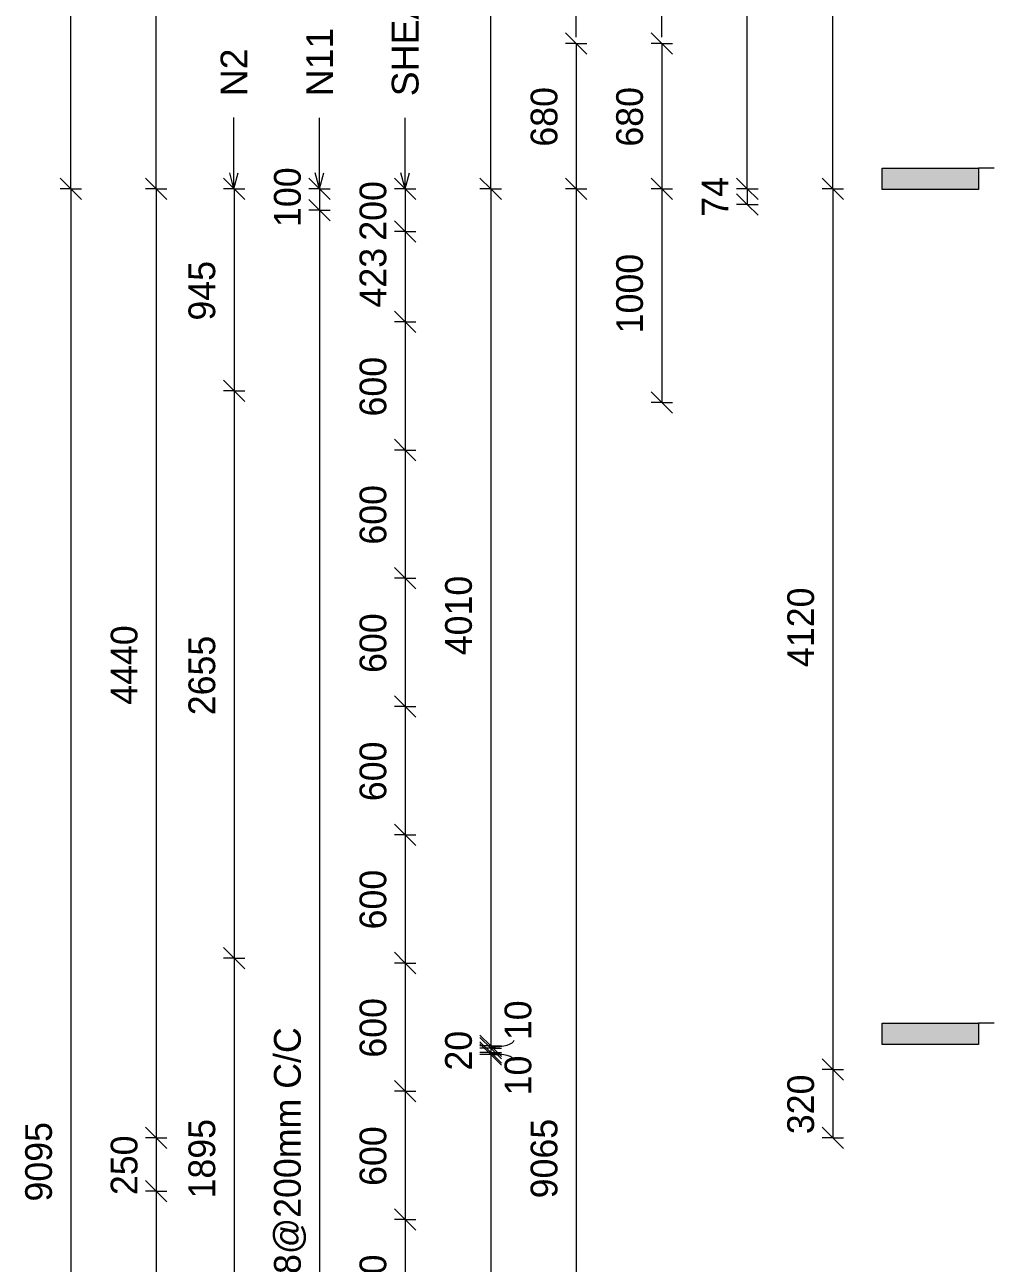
# Model space of a CAD drawing. Header units: millimetres. Extents: x -24813 to -9505, y -2179 to 11928.
# Drawn here: x -24813 to -20281, y 2673 to 8467 of the extents above; entities that cross this region are included whole.
import ezdxf

# ---------------------------------------------------------------- set-up
doc = ezdxf.new("R2010")
doc.units = ezdxf.units.MM
for name, color, linetype, lineweight in [('A-ANNO-DIMS', 211, 'Continuous', 9), ('A-ANNO-DIMS-50', 211, 'Continuous', 9), ('A-DETL-THIN', 151, 'Continuous', 18), ('G-ANNO-SYMB', 111, 'Continuous', 9), ('G-ANNO-TEXT', 231, 'Continuous', 9)]:
    doc.layers.add(name, color=color, linetype=linetype, lineweight=lineweight)
doc.styles.add('Arial_2', font='arial.ttf', dxfattribs={"height": 125})
doc.styles.add('Nirmala UI Semilight', font='NirmalaS.ttf', dxfattribs={"height": 125})
doc.dimstyles.new('Arrow_Filled_-_2_5_NI_UI', dxfattribs={"dimscale": 304.8, "dimtxt": 130.920493, "dimasz": 0.328084, "dimexe": 0.164042, "dimexo": 0.0625, "dimgap": 0.164042, "dimtad": 1, "dimdec": 4, "dimzin": 0, "dimdsep": 46, "dimtxsty": 'Nirmala UI Semilight', "dimblk1": 'OBLIQUE', "dimblk2": 'OBLIQUE', "dimsah": 1, "dimcen": 0.09, "dimazin": 0, "dimtfac": 1, "dimtdec": 4, "dimtix": 1, "dimtmove": 0, "dimatfit": 3, "dimfxl": 0.164042, "dimfxlon": 1, "dimtvp": 1, "dimtolj": 1, "dimtzin": 0, "dimarcsym": 2})
doc.dimstyles.new('Arrow_Filled_-_2_5_NI_UI_2', dxfattribs={"dimscale": 304.8, "dimtxt": 130.920493, "dimasz": 0.328084, "dimexe": 0.164042, "dimexo": 0.0625, "dimgap": 0.164042, "dimtad": 1, "dimdec": 4, "dimzin": 0, "dimdsep": 46, "dimtxsty": 'Nirmala UI Semilight', "dimblk1": 'OBLIQUE', "dimblk2": 'OBLIQUE', "dimsah": 1, "dimcen": 0.09, "dimazin": 0, "dimtfac": 1, "dimtdec": 4, "dimtix": 1, "dimtmove": 1, "dimatfit": 3, "dimfxl": 0.164042, "dimfxlon": 1, "dimtvp": 1, "dimtolj": 1, "dimtzin": 0, "dimarcsym": 2})

# ---------------------------------------------------------------- blocks, each defined once
blk = doc.blocks.new('DIMBLOCK1-Elevation Front')
at = {"layer": 'A-ANNO-DIMS-50'}
for p, q in [((-24598.5, 7700), (-24648.5, 7750)), ((-24598.5, 7700), (-24648.5, 7700)), ((-24598.5, 7700), (-24598.5, -1395)), ((-24598.5, 7700), (-24548.5, 7650)), ((-24598.5, 7700), (-24548.5, 7700)), ((-24598.5, -1395), (-24648.5, -1345)), ((-24598.5, -1395), (-24648.5, -1395)), ((-24598.5, -1395), (-24548.5, -1445)), ((-24598.5, -1395), (-24548.5, -1395))]:
    blk.add_line(p, q, dxfattribs=at)
at = {"layer": 'A-ANNO-DIMS-50', "color": 0, "insert": (-24811.6, 2962.1), "char_height": 125, "width": 457.032, "attachment_point": 1, "rotation": 90, "line_spacing_factor": 1.142579, "style": 'Nirmala UI Semilight'}
blk.add_mtext('9095', dxfattribs=at)
blk = doc.blocks.new('_Oblique')
at = {"color": 0, "linetype": 'ByBlock', "lineweight": -2}
blk.add_line((-0.5, -0.5), (0.5, 0.5), dxfattribs=at)
blk = doc.blocks.new('DIMBLOCK2-Elevation Front')
at = {"layer": 'A-ANNO-DIMS-50'}
for p, q in [((-23035, 7700), (-23085, 7750)), ((-23035, 7700), (-23085, 7700)), ((-23035, 7700), (-23035, 7500)), ((-23035, 7700), (-22985, 7650)), ((-23035, 7700), (-22985, 7700)), ((-23035, 7500), (-23085, 7550)), ((-23035, 7500), (-23085, 7500)), ((-23035, 7500), (-22985, 7450)), ((-23035, 7500), (-22985, 7500))]:
    blk.add_line(p, q, dxfattribs=at)
at = {"layer": 'A-ANNO-DIMS-50', "color": 0, "insert": (-23248.1, 7457.2), "char_height": 125, "width": 342.774, "attachment_point": 1, "rotation": 90, "line_spacing_factor": 1.142579, "style": 'Nirmala UI Semilight'}
blk.add_mtext('200', dxfattribs=at)
blk = doc.blocks.new('DIMBLOCK3-Elevation Front')
at = {"layer": 'A-ANNO-DIMS-50'}
for p, q in [((-23035, 7500), (-23085, 7550)), ((-23035, 7500), (-23085, 7500)), ((-23035, 7500), (-23035, 7077.5)), ((-23035, 7500), (-22985, 7450)), ((-23035, 7500), (-22985, 7500)), ((-23035, 7077.5), (-23085, 7127.5)), ((-23035, 7077.5), (-23085, 7077.5)), ((-23035, 7077.5), (-22985, 7027.5)), ((-23035, 7077.5), (-22985, 7077.5))]:
    blk.add_line(p, q, dxfattribs=at)
at = {"layer": 'A-ANNO-DIMS-50', "color": 0, "insert": (-23248.1, 7144.7), "char_height": 125, "width": 345.63, "attachment_point": 1, "rotation": 90, "line_spacing_factor": 1.142579, "style": 'Nirmala UI Semilight'}
blk.add_mtext('423', dxfattribs=at)
blk = doc.blocks.new('DIMBLOCK4-Elevation Front')
at = {"layer": 'A-ANNO-DIMS-50'}
for p, q in [((-23035, 7077.5), (-23085, 7127.5)), ((-23035, 7077.5), (-23085, 7077.5)), ((-23035, 7077.5), (-23035, 6478)), ((-23035, 7077.5), (-22985, 7027.5)), ((-23035, 7077.5), (-22985, 7077.5)), ((-23035, 6478), (-23085, 6528)), ((-23035, 6478), (-23085, 6478)), ((-23035, 6478), (-22985, 6428)), ((-23035, 6478), (-22985, 6478))]:
    blk.add_line(p, q, dxfattribs=at)
at = {"layer": 'A-ANNO-DIMS-50', "color": 0, "insert": (-23248.1, 6634.9), "char_height": 125, "width": 342.774, "attachment_point": 1, "rotation": 90, "line_spacing_factor": 1.142579, "style": 'Nirmala UI Semilight'}
blk.add_mtext('600', dxfattribs=at)
blk = doc.blocks.new('DIMBLOCK5-Elevation Front')
at = {"layer": 'A-ANNO-DIMS-50'}
for p, q in [((-23035, 6478), (-23085, 6528)), ((-23035, 6478), (-23085, 6478)), ((-23035, 6478), (-23035, 5878)), ((-23035, 6478), (-22985, 6428)), ((-23035, 6478), (-22985, 6478)), ((-23035, 5878), (-23085, 5928)), ((-23035, 5878), (-23085, 5878)), ((-23035, 5878), (-22985, 5828)), ((-23035, 5878), (-22985, 5878))]:
    blk.add_line(p, q, dxfattribs=at)
at = {"layer": 'A-ANNO-DIMS-50', "color": 0, "insert": (-23248.1, 6035.2), "char_height": 125, "width": 342.774, "attachment_point": 1, "rotation": 90, "line_spacing_factor": 1.142579, "style": 'Nirmala UI Semilight'}
blk.add_mtext('600', dxfattribs=at)
blk = doc.blocks.new('DIMBLOCK6-Elevation Front')
at = {"layer": 'A-ANNO-DIMS-50'}
for p, q in [((-23035, 5878), (-23085, 5928)), ((-23035, 5878), (-23085, 5878)), ((-23035, 5878), (-23035, 5278)), ((-23035, 5878), (-22985, 5828)), ((-23035, 5878), (-22985, 5878)), ((-23035, 5278), (-23085, 5328)), ((-23035, 5278), (-23085, 5278)), ((-23035, 5278), (-22985, 5228)), ((-23035, 5278), (-22985, 5278))]:
    blk.add_line(p, q, dxfattribs=at)
at = {"layer": 'A-ANNO-DIMS-50', "color": 0, "insert": (-23248.1, 5435.2), "char_height": 125, "width": 342.774, "attachment_point": 1, "rotation": 90, "line_spacing_factor": 1.142579, "style": 'Nirmala UI Semilight'}
blk.add_mtext('600', dxfattribs=at)
blk = doc.blocks.new('DIMBLOCK7-Elevation Front')
at = {"layer": 'A-ANNO-DIMS-50'}
for p, q in [((-23035, 5278), (-23085, 5328)), ((-23035, 5278), (-23085, 5278)), ((-23035, 5278), (-23035, 4678)), ((-23035, 5278), (-22985, 5228)), ((-23035, 5278), (-22985, 5278)), ((-23035, 4678), (-23085, 4728)), ((-23035, 4678), (-23085, 4678)), ((-23035, 4678), (-22985, 4628)), ((-23035, 4678), (-22985, 4678))]:
    blk.add_line(p, q, dxfattribs=at)
at = {"layer": 'A-ANNO-DIMS-50', "color": 0, "insert": (-23248.1, 4835.2), "char_height": 125, "width": 342.774, "attachment_point": 1, "rotation": 90, "line_spacing_factor": 1.142579, "style": 'Nirmala UI Semilight'}
blk.add_mtext('600', dxfattribs=at)
blk = doc.blocks.new('DIMBLOCK8-Elevation Front')
at = {"layer": 'A-ANNO-DIMS-50'}
for p, q in [((-23035, 4678), (-23085, 4728)), ((-23035, 4678), (-23085, 4678)), ((-23035, 4678), (-23035, 4078)), ((-23035, 4678), (-22985, 4628)), ((-23035, 4678), (-22985, 4678)), ((-23035, 4078), (-23085, 4128)), ((-23035, 4078), (-23085, 4078)), ((-23035, 4078), (-22985, 4028)), ((-23035, 4078), (-22985, 4078))]:
    blk.add_line(p, q, dxfattribs=at)
at = {"layer": 'A-ANNO-DIMS-50', "color": 0, "insert": (-23248.1, 4235.2), "char_height": 125, "width": 342.774, "attachment_point": 1, "rotation": 90, "line_spacing_factor": 1.142579, "style": 'Nirmala UI Semilight'}
blk.add_mtext('600', dxfattribs=at)
blk = doc.blocks.new('DIMBLOCK9-Elevation Front')
at = {"layer": 'A-ANNO-DIMS-50'}
for p, q in [((-23035, 4078), (-23085, 4128)), ((-23035, 4078), (-23085, 4078)), ((-23035, 4078), (-23035, 3478)), ((-23035, 4078), (-22985, 4028)), ((-23035, 4078), (-22985, 4078)), ((-23035, 3478), (-23085, 3528)), ((-23035, 3478), (-23085, 3478)), ((-23035, 3478), (-22985, 3428)), ((-23035, 3478), (-22985, 3478))]:
    blk.add_line(p, q, dxfattribs=at)
at = {"layer": 'A-ANNO-DIMS-50', "color": 0, "insert": (-23248.1, 3635.2), "char_height": 125, "width": 342.774, "attachment_point": 1, "rotation": 90, "line_spacing_factor": 1.142579, "style": 'Nirmala UI Semilight'}
blk.add_mtext('600', dxfattribs=at)
blk = doc.blocks.new('DIMBLOCK10-Elevation Front')
at = {"layer": 'A-ANNO-DIMS-50'}
for p, q in [((-23035, 3478), (-23085, 3528)), ((-23035, 3478), (-23085, 3478)), ((-23035, 3478), (-23035, 2878)), ((-23035, 3478), (-22985, 3428)), ((-23035, 3478), (-22985, 3478)), ((-23035, 2878), (-23085, 2928)), ((-23035, 2878), (-23085, 2878)), ((-23035, 2878), (-22985, 2828)), ((-23035, 2878), (-22985, 2878))]:
    blk.add_line(p, q, dxfattribs=at)
at = {"layer": 'A-ANNO-DIMS-50', "color": 0, "insert": (-23248.1, 3035.2), "char_height": 125, "width": 342.774, "attachment_point": 1, "rotation": 90, "line_spacing_factor": 1.142579, "style": 'Nirmala UI Semilight'}
blk.add_mtext('600', dxfattribs=at)
blk = doc.blocks.new('DIMBLOCK11-Elevation Front')
at = {"layer": 'A-ANNO-DIMS-50'}
for p, q in [((-23035, 2878), (-23085, 2928)), ((-23035, 2878), (-23085, 2878)), ((-23035, 2878), (-23035, 2278)), ((-23035, 2878), (-22985, 2828)), ((-23035, 2878), (-22985, 2878)), ((-23035, 2278), (-23085, 2328)), ((-23035, 2278), (-23085, 2278)), ((-23035, 2278), (-22985, 2228)), ((-23035, 2278), (-22985, 2278))]:
    blk.add_line(p, q, dxfattribs=at)
at = {"layer": 'A-ANNO-DIMS-50', "color": 0, "insert": (-23248.1, 2435.2), "char_height": 125, "width": 342.774, "attachment_point": 1, "rotation": 90, "line_spacing_factor": 1.142579, "style": 'Nirmala UI Semilight'}
blk.add_mtext('600', dxfattribs=at)
blk = doc.blocks.new('DIMBLOCK52-Elevation Front')
at = {"layer": 'A-ANNO-DIMS-50'}
for p, q in [((-23435, 7700), (-23485, 7750)), ((-23435, 7700), (-23485, 7700)), ((-23435, 7600), (-23485, 7650)), ((-23435, 7700), (-23435, 7600)), ((-23435, 7700), (-23385, 7650)), ((-23435, 7700), (-23385, 7700)), ((-23435, 7600), (-23485, 7600)), ((-23435, 7600), (-23385, 7550)), ((-23435, 7600), (-23385, 7600))]:
    blk.add_line(p, q, dxfattribs=at)
at = {"layer": 'A-ANNO-DIMS-50', "color": 0, "insert": (-23648.1, 7521.5), "char_height": 125, "width": 308.496, "attachment_point": 1, "rotation": 90, "line_spacing_factor": 1.142579, "style": 'Nirmala UI Semilight'}
blk.add_mtext('100', dxfattribs=at)
blk = doc.blocks.new('DIMBLOCK53-Elevation Front')
at = {"layer": 'A-ANNO-DIMS-50'}
for p, q in [((-23435, 7600), (-23485, 7650)), ((-23435, 7600), (-23485, 7600)), ((-23435, 7600), (-23435, -1275)), ((-23435, 7600), (-23385, 7550)), ((-23435, 7600), (-23385, 7600)), ((-23435, -1275), (-23485, -1225)), ((-23435, -1275), (-23485, -1275)), ((-23435, -1275), (-23385, -1325)), ((-23435, -1275), (-23385, -1275))]:
    blk.add_line(p, q, dxfattribs=at)
at = {"layer": 'A-ANNO-DIMS-50', "color": 0, "insert": (-23648.1, 2521), "char_height": 125, "width": 1539.625, "attachment_point": 1, "rotation": 90, "line_spacing_factor": 1.142579, "style": 'Nirmala UI Semilight'}
blk.add_mtext('T8@200mm C/C', dxfattribs=at)
blk = doc.blocks.new('DIMBLOCK55-Elevation Front')
at = {"layer": 'A-ANNO-DIMS-50'}
for p, q in [((-23835, 7700), (-23885, 7750)), ((-23835, 7700), (-23885, 7700)), ((-23835, 7700), (-23835, 6755)), ((-23835, 7700), (-23785, 7650)), ((-23835, 7700), (-23785, 7700)), ((-23835, 6755), (-23885, 6805)), ((-23835, 6755), (-23885, 6755)), ((-23835, 6755), (-23785, 6705)), ((-23835, 6755), (-23785, 6755))]:
    blk.add_line(p, q, dxfattribs=at)
at = {"layer": 'A-ANNO-DIMS-50', "color": 0, "insert": (-24048.1, 7083.5), "char_height": 125, "width": 345.63, "attachment_point": 1, "rotation": 90, "line_spacing_factor": 1.142579, "style": 'Nirmala UI Semilight'}
blk.add_mtext('945', dxfattribs=at)
blk = doc.blocks.new('DIMBLOCK56-Elevation Front')
at = {"layer": 'A-ANNO-DIMS-50'}
for p, q in [((-23835, 6755), (-23885, 6805)), ((-23835, 6755), (-23885, 6755)), ((-23835, 6755), (-23835, 4100)), ((-23835, 6755), (-23785, 6705)), ((-23835, 6755), (-23785, 6755)), ((-23835, 4100), (-23885, 4150)), ((-23835, 4100), (-23885, 4100)), ((-23835, 4100), (-23785, 4050)), ((-23835, 4100), (-23785, 4100))]:
    blk.add_line(p, q, dxfattribs=at)
at = {"layer": 'A-ANNO-DIMS-50', "color": 0, "insert": (-24048.1, 5237.1), "char_height": 125, "width": 457.032, "attachment_point": 1, "rotation": 90, "line_spacing_factor": 1.142579, "style": 'Nirmala UI Semilight'}
blk.add_mtext('2655', dxfattribs=at)
blk = doc.blocks.new('DIMBLOCK57-Elevation Front')
at = {"layer": 'A-ANNO-DIMS-50'}
for p, q in [((-23835, 4100), (-23885, 4150)), ((-23835, 4100), (-23885, 4100)), ((-23835, 4100), (-23835, 2205)), ((-23835, 4100), (-23785, 4050)), ((-23835, 4100), (-23785, 4100)), ((-23835, 2205), (-23885, 2255)), ((-23835, 2205), (-23885, 2205)), ((-23835, 2205), (-23785, 2155)), ((-23835, 2205), (-23785, 2205))]:
    blk.add_line(p, q, dxfattribs=at)
at = {"layer": 'A-ANNO-DIMS-50', "color": 0, "insert": (-24048.1, 2976.4), "char_height": 125, "width": 422.754, "attachment_point": 1, "rotation": 90, "line_spacing_factor": 1.142579, "style": 'Nirmala UI Semilight'}
blk.add_mtext('1895', dxfattribs=at)
blk = doc.blocks.new('DIMBLOCK81-Elevation Front')
at = {"layer": 'A-ANNO-DIMS-50'}
for p, q in [((-21035, 7700), (-21085, 7750)), ((-21035, 7700), (-21085, 7700)), ((-21035, 7700), (-21035, 3580)), ((-21035, 7700), (-20985, 7650)), ((-21035, 7700), (-20985, 7700)), ((-21035, 3580), (-21085, 3630)), ((-21035, 3580), (-21085, 3580)), ((-21035, 3580), (-20985, 3530)), ((-21035, 3580), (-20985, 3580))]:
    blk.add_line(p, q, dxfattribs=at)
at = {"layer": 'A-ANNO-DIMS-50', "color": 0, "insert": (-21248.1, 5462.7), "char_height": 125, "width": 425.611, "attachment_point": 1, "rotation": 90, "line_spacing_factor": 1.142579, "style": 'Nirmala UI Semilight'}
blk.add_mtext('4120', dxfattribs=at)
blk = doc.blocks.new('DIMBLOCK82-Elevation Front')
at = {"layer": 'A-ANNO-DIMS-50'}
for p, q in [((-21035, 3580), (-21085, 3630)), ((-21035, 3580), (-21085, 3580)), ((-21035, 3580), (-21035, 3260)), ((-21035, 3580), (-20985, 3530)), ((-21035, 3580), (-20985, 3580)), ((-21035, 3260), (-21085, 3310)), ((-21035, 3260), (-21085, 3260)), ((-21035, 3260), (-20985, 3210)), ((-21035, 3260), (-20985, 3260))]:
    blk.add_line(p, q, dxfattribs=at)
at = {"layer": 'A-ANNO-DIMS-50', "color": 0, "insert": (-21248.1, 3277.2), "char_height": 125, "width": 342.774, "attachment_point": 1, "rotation": 90, "line_spacing_factor": 1.142579, "style": 'Nirmala UI Semilight'}
blk.add_mtext('320', dxfattribs=at)
blk = doc.blocks.new('DIMBLOCK83-Elevation Front')
at = {"layer": 'A-ANNO-DIMS-50'}
for p, q in [((-21435, 7700), (-21485, 7750)), ((-21435, 7700), (-21485, 7700)), ((-21435, 7626), (-21485, 7676)), ((-21435, 7700), (-21435, 7626)), ((-21435, 7700), (-21385, 7650)), ((-21435, 7700), (-21385, 7700)), ((-21435, 7626), (-21485, 7626)), ((-21435, 7626), (-21385, 7576)), ((-21435, 7626), (-21385, 7626))]:
    blk.add_line(p, q, dxfattribs=at)
at = {"layer": 'A-ANNO-DIMS-50', "color": 0, "insert": (-21648.1, 7569), "char_height": 125, "width": 225.659, "attachment_point": 1, "rotation": 90, "line_spacing_factor": 1.142579, "style": 'Nirmala UI Semilight'}
blk.add_mtext('74', dxfattribs=at)
blk = doc.blocks.new('DIMBLOCK84-Elevation Front')
at = {"layer": 'A-ANNO-DIMS-50'}
for p, q in [((-22235, 8380), (-22285, 8430)), ((-22235, 8380), (-22285, 8380)), ((-22235, 8380), (-22235, 7700)), ((-22235, 8380), (-22185, 8330)), ((-22235, 8380), (-22185, 8380)), ((-22235, 7700), (-22285, 7750)), ((-22235, 7700), (-22285, 7700)), ((-22235, 7700), (-22185, 7650)), ((-22235, 7700), (-22185, 7700))]:
    blk.add_line(p, q, dxfattribs=at)
at = {"layer": 'A-ANNO-DIMS-50', "color": 0, "insert": (-22448.1, 7897.2), "char_height": 125, "width": 342.774, "attachment_point": 1, "rotation": 90, "line_spacing_factor": 1.142579, "style": 'Nirmala UI Semilight'}
blk.add_mtext('680', dxfattribs=at)
blk = doc.blocks.new('DIMBLOCK85-Elevation Front')
at = {"layer": 'A-ANNO-DIMS-50'}
for p, q in [((-22235, 7700), (-22285, 7750)), ((-22235, 7700), (-22285, 7700)), ((-22235, 7700), (-22235, -1365)), ((-22235, 7700), (-22185, 7650)), ((-22235, 7700), (-22185, 7700)), ((-22235, -1365), (-22285, -1315)), ((-22235, -1365), (-22285, -1365)), ((-22235, -1365), (-22185, -1415)), ((-22235, -1365), (-22185, -1365))]:
    blk.add_line(p, q, dxfattribs=at)
at = {"layer": 'A-ANNO-DIMS-50', "color": 0, "insert": (-22448.1, 2977.1), "char_height": 125, "width": 457.032, "attachment_point": 1, "rotation": 90, "line_spacing_factor": 1.142579, "style": 'Nirmala UI Semilight'}
blk.add_mtext('9065', dxfattribs=at)
blk = doc.blocks.new('DIMBLOCK87-Elevation Front')
at = {"layer": 'A-ANNO-DIMS-50'}
for p, q in [((-21835, 8380), (-21885, 8430)), ((-21835, 8380), (-21885, 8380)), ((-21835, 8380), (-21835, 7700)), ((-21835, 8380), (-21785, 8330)), ((-21835, 8380), (-21785, 8380)), ((-21835, 7700), (-21885, 7750)), ((-21835, 7700), (-21885, 7700)), ((-21835, 7700), (-21785, 7650)), ((-21835, 7700), (-21785, 7700))]:
    blk.add_line(p, q, dxfattribs=at)
at = {"layer": 'A-ANNO-DIMS-50', "color": 0, "insert": (-22048.1, 7897.2), "char_height": 125, "width": 342.774, "attachment_point": 1, "rotation": 90, "line_spacing_factor": 1.142579, "style": 'Nirmala UI Semilight'}
blk.add_mtext('680', dxfattribs=at)
blk = doc.blocks.new('DIMBLOCK88-Elevation Front')
at = {"layer": 'A-ANNO-DIMS-50'}
for p, q in [((-21835, 7700), (-21885, 7750)), ((-21835, 7700), (-21885, 7700)), ((-21835, 7700), (-21835, 6700)), ((-21835, 7700), (-21785, 7650)), ((-21835, 7700), (-21785, 7700)), ((-21835, 6700), (-21885, 6750)), ((-21835, 6700), (-21885, 6700)), ((-21835, 6700), (-21785, 6650)), ((-21835, 6700), (-21785, 6700))]:
    blk.add_line(p, q, dxfattribs=at)
at = {"layer": 'A-ANNO-DIMS-50', "color": 0, "insert": (-22048.1, 7023.9), "char_height": 125, "width": 422.754, "attachment_point": 1, "rotation": 90, "line_spacing_factor": 1.142579, "style": 'Nirmala UI Semilight'}
blk.add_mtext('1000', dxfattribs=at)
blk = doc.blocks.new('DIMBLOCK89-Elevation Front')
at = {"layer": 'A-ANNO-DIMS-50'}
for p, q in [((-22635, 7700), (-22685, 7750)), ((-22635, 7700), (-22685, 7700)), ((-22635, 7700), (-22635, 3690)), ((-22635, 7700), (-22585, 7650)), ((-22635, 7700), (-22585, 7700)), ((-22635, 3690), (-22685, 3740)), ((-22635, 3690), (-22685, 3690)), ((-22635, 3690), (-22585, 3640)), ((-22635, 3690), (-22585, 3690))]:
    blk.add_line(p, q, dxfattribs=at)
at = {"layer": 'A-ANNO-DIMS-50', "color": 0, "insert": (-22848.1, 5517.7), "char_height": 125, "width": 425.611, "attachment_point": 1, "rotation": 90, "line_spacing_factor": 1.142579, "style": 'Nirmala UI Semilight'}
blk.add_mtext('4010', dxfattribs=at)
blk = doc.blocks.new('DIMBLOCK90-Elevation Front')
at = {"layer": 'A-ANNO-DIMS-50'}
for p, q in [((-22635, 3690), (-22685, 3740)), ((-22635, 3680), (-22685, 3730)), ((-22635, 3690), (-22685, 3690)), ((-22635, 3680), (-22685, 3680)), ((-22635, 3690), (-22635, 3680)), ((-22635, 3690), (-22585, 3640)), ((-22635, 3690), (-22585, 3690)), ((-22635, 3680), (-22585, 3630)), ((-22635, 3680), (-22585, 3680))]:
    blk.add_line(p, q, dxfattribs=at)
blk.add_ellipse((-22635, 3717.1), major_axis=(109.1, 0), ratio=0.294281, start_param=4.712389, end_param=6.283185, dxfattribs=at)
at = {"layer": 'A-ANNO-DIMS-50', "color": 0, "insert": (-22570, 3717.1), "char_height": 125, "width": 194.238, "attachment_point": 1, "rotation": 90, "line_spacing_factor": 1.142579, "style": 'Nirmala UI Semilight'}
blk.add_mtext('10', dxfattribs=at)
blk = doc.blocks.new('DIMBLOCK91-Elevation Front')
at = {"layer": 'A-ANNO-DIMS-50'}
for p, q in [((-22635, 3680), (-22685, 3730)), ((-22635, 3660), (-22685, 3710)), ((-22635, 3680), (-22685, 3680)), ((-22635, 3660), (-22685, 3660)), ((-22635, 3680), (-22635, 3660)), ((-22635, 3680), (-22585, 3630)), ((-22635, 3680), (-22585, 3680)), ((-22635, 3660), (-22585, 3610)), ((-22635, 3660), (-22585, 3660))]:
    blk.add_line(p, q, dxfattribs=at)
at = {"layer": 'A-ANNO-DIMS-50', "color": 0, "insert": (-22848.1, 3574.8), "char_height": 125, "width": 228.516, "attachment_point": 1, "rotation": 90, "line_spacing_factor": 1.142579, "style": 'Nirmala UI Semilight'}
blk.add_mtext('20', dxfattribs=at)
blk = doc.blocks.new('DIMBLOCK92-Elevation Front')
at = {"layer": 'A-ANNO-DIMS-50'}
for p, q in [((-22635, 3660), (-22685, 3710)), ((-22635, 3650), (-22685, 3700)), ((-22635, 3660), (-22685, 3660)), ((-22635, 3660), (-22635, 3650)), ((-22635, 3660), (-22585, 3610)), ((-22635, 3660), (-22585, 3660)), ((-22635, 3650), (-22685, 3650)), ((-22635, 3650), (-22585, 3600)), ((-22635, 3650), (-22585, 3650))]:
    blk.add_line(p, q, dxfattribs=at)
blk.add_ellipse((-22635, 3620.7), major_axis=(109.1, 0), ratio=0.314321, start_param=0, end_param=1.570796, dxfattribs=at)
at = {"layer": 'A-ANNO-DIMS-50', "color": 0, "insert": (-22570, 3458.8), "char_height": 125, "width": 194.238, "attachment_point": 1, "rotation": 90, "line_spacing_factor": 1.142579, "style": 'Nirmala UI Semilight'}
blk.add_mtext('10', dxfattribs=at)
blk = doc.blocks.new('DIMBLOCK93-Elevation Front')
at = {"layer": 'A-ANNO-DIMS-50'}
for p, q in [((-22635, 3650), (-22685, 3700)), ((-22635, 3650), (-22685, 3650)), ((-22635, 3650), (-22635, -1395)), ((-22635, 3650), (-22585, 3600)), ((-22635, 3650), (-22585, 3650)), ((-22635, -1395), (-22685, -1345)), ((-22635, -1395), (-22685, -1395)), ((-22635, -1395), (-22585, -1445)), ((-22635, -1395), (-22585, -1395))]:
    blk.add_line(p, q, dxfattribs=at)
at = {"layer": 'A-ANNO-DIMS-50', "color": 0, "insert": (-22848.1, 935.9), "char_height": 125, "width": 459.888, "attachment_point": 1, "rotation": 90, "line_spacing_factor": 1.142579, "style": 'Nirmala UI Semilight'}
blk.add_mtext('5045', dxfattribs=at)
blk = doc.blocks.new('DIMBLOCK94-Elevation Front')
at = {"layer": 'A-ANNO-DIMS-50'}
for p, q in [((-24198.5, 7700), (-24248.5, 7750)), ((-24198.5, 7700), (-24248.5, 7700)), ((-24198.5, 7700), (-24198.5, 3260)), ((-24198.5, 7700), (-24148.5, 7650)), ((-24198.5, 7700), (-24148.5, 7700)), ((-24198.5, 3260), (-24248.5, 3310)), ((-24198.5, 3260), (-24248.5, 3260)), ((-24198.5, 3260), (-24148.5, 3210)), ((-24198.5, 3260), (-24148.5, 3260))]:
    blk.add_line(p, q, dxfattribs=at)
at = {"layer": 'A-ANNO-DIMS-50', "color": 0, "insert": (-24411.6, 5286), "char_height": 125, "width": 465.601, "attachment_point": 1, "rotation": 90, "line_spacing_factor": 1.142579, "style": 'Nirmala UI Semilight'}
blk.add_mtext('4440', dxfattribs=at)
blk = doc.blocks.new('DIMBLOCK95-Elevation Front')
at = {"layer": 'A-ANNO-DIMS-50'}
for p, q in [((-24198.5, 3260), (-24248.5, 3310)), ((-24198.5, 3260), (-24248.5, 3260)), ((-24198.5, 3260), (-24198.5, 3010)), ((-24198.5, 3260), (-24148.5, 3210)), ((-24198.5, 3260), (-24148.5, 3260)), ((-24198.5, 3010), (-24248.5, 3060)), ((-24198.5, 3010), (-24248.5, 3010)), ((-24198.5, 3010), (-24148.5, 2960)), ((-24198.5, 3010), (-24148.5, 3010))]:
    blk.add_line(p, q, dxfattribs=at)
at = {"layer": 'A-ANNO-DIMS-50', "color": 0, "insert": (-24411.6, 2992.2), "char_height": 125, "width": 342.774, "attachment_point": 1, "rotation": 90, "line_spacing_factor": 1.142579, "style": 'Nirmala UI Semilight'}
blk.add_mtext('250', dxfattribs=at)
blk = doc.blocks.new('DIMBLOCK96-Elevation Front')
at = {"layer": 'A-ANNO-DIMS-50'}
for p, q in [((-24198.5, 3010), (-24248.5, 3060)), ((-24198.5, 3010), (-24248.5, 3010)), ((-24198.5, 3010), (-24198.5, -1395)), ((-24198.5, 3010), (-24148.5, 2960)), ((-24198.5, 3010), (-24148.5, 3010)), ((-24198.5, -1395), (-24248.5, -1345)), ((-24198.5, -1395), (-24248.5, -1395)), ((-24198.5, -1395), (-24148.5, -1445)), ((-24198.5, -1395), (-24148.5, -1395))]:
    blk.add_line(p, q, dxfattribs=at)
at = {"layer": 'A-ANNO-DIMS-50', "color": 0, "insert": (-24411.6, 614.7), "char_height": 125, "width": 462.744, "attachment_point": 1, "rotation": 90, "line_spacing_factor": 1.142579, "style": 'Nirmala UI Semilight'}
blk.add_mtext('4405', dxfattribs=at)
blk = doc.blocks.new('Detail View - M_Section Tail - Filled Horizontal-14034-Elevation Front')
at = {"layer": 'G-ANNO-SYMB'}
blk.add_hatch(color=256, dxfattribs=at).paths.add_polyline_path([(-20354.5, -263.4), (-20354.5, -163.4), (-20804.5, -163.4), (-20804.5, -263.4)])
for p, q in [((-20804.5, -263.4), (-20804.5, -163.4)), ((-20804.5, -163.4), (-20354.5, -163.4)), ((-20354.5, -163.4), (-20354.5, -263.4)), ((-20354.5, -263.4), (-20804.5, -263.4))]:
    blk.add_line(p, q, dxfattribs=at)

msp = doc.modelspace()

# ---------------------------------------------------------------- linework, layer by layer
at = {"layer": 'A-DETL-THIN'}
for p, q in [((-24598.49573, 7700), (-24598.49573, 11713.46507)), ((-24198.49573, 7700), (-24198.49573, 11076.67056)), ((-22635.02426, 7700), (-22635.02426, 10756.67056)), ((-22235.02426, 8410), (-22235.02426, 10076.67056)), ((-21835.02426, 8410), (-21835.02426, 10076.67056)), ((-21435.02426, 7700), (-21435.02426, 9584.07953)), ((-21035.02426, 7700), (-21035.02426, 9184.07953))]:
    msp.add_line(p, q, dxfattribs=at)
at = {"layer": 'G-ANNO-SYMB'}
for p, q in [((-20280.52046, 7796.596), (-20354.49632, 7796.596)), ((-20280.52046, 3796.596), (-20354.49632, 3796.596))]:
    msp.add_line(p, q, dxfattribs=at)
at = {"layer": 'G-ANNO-TEXT', "color": 7}
for p, q in [((-23835.29478, 7700), (-23835.29478, 8032.92503)), ((-23434.97531, 7699.88567), (-23434.97531, 8032.8107)), ((-23034.88193, 7699.88567), (-23034.88193, 8032.8107)), ((-23835.29478, 7700), (-23855.39097, 7775)), ((-23835.29478, 7700), (-23815.19859, 7775)), ((-23434.97531, 7699.88567), (-23455.0715, 7774.88567)), ((-23434.97531, 7699.88567), (-23414.87912, 7774.88567)), ((-23034.88193, 7699.88567), (-23054.97812, 7774.88567)), ((-23034.88193, 7699.88567), (-23014.78574, 7774.88567))]:
    msp.add_line(p, q, dxfattribs=at)

# ---------------------------------------------------------------- block references
at = {"layer": 'G-ANNO-SYMB'}
for p in [(0, 7960), (0, 3960)]:
    msp.add_blockref('Detail View - M_Section Tail - Filled Horizontal-14034-Elevation Front', p, dxfattribs=at)

# ---------------------------------------------------------------- texts
at = {"layer": 'G-ANNO-TEXT', "color": 7, "char_height": 125, "attachment_point": 1, "rotation": 90, "style": 'Arial_2'}
for s, insert, width in [('SHEARKEY', (-23097.38193, 8132.8107), 1146.413125), ('N11', (-23497.47531, 8132.8107), 384.81), ('N2', (-23897.79478, 8132.92503), 268.5653125)]:
    msp.add_mtext(s, dxfattribs=dict(at, insert=insert, width=width))

# ---------------------------------------------------------------- dimensions: what is measured, and where the dimension line sits
at = {"layer": 'A-ANNO-DIMS'}
for base, p1, p2, override, picture, middle in [((-22235.02426, 7700), (-22185.02426, 8380), (-22185.02426, 7700), {"dimpost": '<>', "dimfxl": 680}, 'DIMBLOCK84-Elevation Front', (-22349.6599, 8040)), ((-21835.02426, 7700), (-21785.02426, 8380), (-21785.02426, 7700), {"dimpost": '<>', "dimfxl": 680}, 'DIMBLOCK87-Elevation Front', (-21949.6599, 8040)), ((-23435.02426, 7600), (-23385.02426, 7700), (-23385.02426, 7600), {"dimpost": '<>', "dimfxl": 100}, 'DIMBLOCK52-Elevation Front', (-23549.96499, 7650)), ((-23035.02426, 7500), (-22985.02426, 7700), (-22985.02426, 7500), {"dimpost": '<>', "dimfxl": 200}, 'DIMBLOCK2-Elevation Front', (-23149.61631, 7600)), ((-21435.02426, 7626.00692), (-21385.02426, 7700), (-21385.02426, 7626.00692), {"dimpost": '<>', "dimfxl": 73.993084}, 'DIMBLOCK83-Elevation Front', (-21547.52426, 7663.00346)), ((-24598.49573, -1395), (-24548.49573, 7700), (-24548.49573, -1395), {"dimpost": '<>', "dimfxl": 9095}, 'DIMBLOCK1-Elevation Front', (-24713.13136, 3152.5)), ((-24198.49573, 3260), (-24148.49573, 7700), (-24148.49573, 3260), {"dimpost": '<>', "dimfxl": 4440}, 'DIMBLOCK94-Elevation Front', (-24313.08778, 5480)), ((-23835.02426, 6755), (-23785.02426, 7700), (-23785.02426, 6755), {"dimpost": '<>', "dimfxl": 945}, 'DIMBLOCK55-Elevation Front', (-23949.6599, 7227.5)), ((-22635.02426, 3690), (-22585.02426, 7700), (-22585.02426, 3690), {"dimpost": '<>', "dimfxl": 4010}, 'DIMBLOCK89-Elevation Front', (-22749.96499, 5695)), ((-22235.02426, -1365), (-22185.02426, 7700), (-22185.02426, -1365), {"dimpost": '<>', "dimfxl": 9065}, 'DIMBLOCK85-Elevation Front', (-22349.6599, 3167.5)), ((-21835.02426, 6700), (-21785.02426, 7700), (-21785.02426, 6700), {"dimpost": '<>', "dimfxl": 1000}, 'DIMBLOCK88-Elevation Front', (-21949.96499, 7200)), ((-21035.02426, 3580), (-20985.02426, 7700), (-20985.02426, 3580), {"dimpost": '<>', "dimfxl": 4120}, 'DIMBLOCK81-Elevation Front', (-21149.96499, 5640)), ((-23035.02426, 7077.5), (-22985.02426, 7500), (-22985.02426, 7077.5), {"dimpost": '<>', "dimfxl": 422.5}, 'DIMBLOCK3-Elevation Front', (-23149.6599, 7288.75)), ((-23035.02426, 6477.99023), (-22985.02426, 7077.5), (-22985.02426, 6477.99023), {"dimpost": '<>', "dimfxl": 599.509766}, 'DIMBLOCK4-Elevation Front', (-23149.6599, 6777.74512)), ((-23835.02426, 4100), (-23785.02426, 6755), (-23785.02426, 4100), {"dimpost": '<>', "dimfxl": 2655}, 'DIMBLOCK56-Elevation Front', (-23949.6599, 5427.5)), ((-23035.02426, 5877.99023), (-22985.02426, 6477.99023), (-22985.02426, 5877.99023), {"dimpost": '<>', "dimfxl": 600}, 'DIMBLOCK5-Elevation Front', (-23149.6599, 6177.99023)), ((-23035.02426, 5277.99023), (-22985.02426, 5877.99023), (-22985.02426, 5277.99023), {"dimpost": '<>', "dimfxl": 600}, 'DIMBLOCK6-Elevation Front', (-23149.6599, 5577.99023)), ((-23035.02426, 4677.99023), (-22985.02426, 5277.99023), (-22985.02426, 4677.99023), {"dimpost": '<>', "dimfxl": 600}, 'DIMBLOCK7-Elevation Front', (-23149.6599, 4977.99023)), ((-23035.02426, 4077.99023), (-22985.02426, 4677.99023), (-22985.02426, 4077.99023), {"dimpost": '<>', "dimfxl": 600}, 'DIMBLOCK8-Elevation Front', (-23149.6599, 4377.99023)), ((-23835.02426, 2205), (-23785.02426, 4100), (-23785.02426, 2205), {"dimpost": '<>', "dimfxl": 1895}, 'DIMBLOCK57-Elevation Front', (-23950.00857, 3152.5)), ((-23035.02426, 3477.99023), (-22985.02426, 4077.99023), (-22985.02426, 3477.99023), {"dimpost": '<>', "dimfxl": 600}, 'DIMBLOCK9-Elevation Front', (-23149.6599, 3777.99023)), ((-22635.02426, 3660), (-22585.02426, 3680), (-22585.02426, 3660), {"dimpost": '<>', "dimfxl": 20}, 'DIMBLOCK91-Elevation Front', (-22749.61631, 3670)), ((-22635.02426, -1395), (-22585.02426, 3650), (-22585.02426, -1395), {"dimpost": '<>', "dimfxl": 5045}, 'DIMBLOCK93-Elevation Front', (-22749.61631, 1127.5)), ((-21035.02426, 3260), (-20985.02426, 3580), (-20985.02426, 3260), {"dimpost": '<>', "dimfxl": 320}, 'DIMBLOCK82-Elevation Front', (-21149.6599, 3420)), ((-23035.02426, 2877.99023), (-22985.02426, 3477.99023), (-22985.02426, 2877.99023), {"dimpost": '<>', "dimfxl": 600}, 'DIMBLOCK10-Elevation Front', (-23149.6599, 3177.99023)), ((-24198.49573, 3010), (-24148.49573, 3260), (-24148.49573, 3010), {"dimpost": '<>', "dimfxl": 250}, 'DIMBLOCK95-Elevation Front', (-24313.08778, 3135)), ((-24198.49573, -1395), (-24148.49573, 3010), (-24148.49573, -1395), {"dimpost": '<>', "dimfxl": 4405}, 'DIMBLOCK96-Elevation Front', (-24313.08778, 807.5)), ((-23035.02426, 2277.99023), (-22985.02426, 2877.99023), (-22985.02426, 2277.99023), {"dimpost": '<>', "dimfxl": 600}, 'DIMBLOCK11-Elevation Front', (-23149.6599, 2577.99023))]:
    dim = msp.add_linear_dim(base=base, p1=p1, p2=p2, angle=90, dimstyle='Arrow_Filled_-_2_5_NI_UI', override=override, dxfattribs=at)
    dim.commit()
    dim.dimension.update_dxf_attribs({"geometry": picture, "text_midpoint": middle})
dim = msp.add_linear_dim(base=(-23435.02426, -1275), p1=(-23385.02426, 7600), p2=(-23385.02426, -1275), angle=90, text='T8@200mm C/C', dimstyle='Arrow_Filled_-_2_5_NI_UI', override={"dimpost": '<>', "dimfxl": 8875}, dxfattribs=at)
dim.commit()
dim.dimension.update_dxf_attribs({"geometry": 'DIMBLOCK53-Elevation Front', "text_midpoint": (-23558.94337, 3162.5)})
for base, p1, p2, picture, middle in [((-22635.02426, 3680), (-22585.02426, 3690), (-22585.02426, 3680), 'DIMBLOCK90-Elevation Front', (-22486.61958, 3814.23669)), ((-22635.02426, 3650), (-22585.02426, 3660), (-22585.02426, 3650), 'DIMBLOCK92-Elevation Front', (-22486.61958, 3555.94928))]:
    dim = msp.add_linear_dim(base=base, p1=p1, p2=p2, angle=90, dimstyle='Arrow_Filled_-_2_5_NI_UI_2', override={"dimpost": '<>', "dimfxl": 10}, dxfattribs=at)
    dim.commit()
    dim.dimension.update_dxf_attribs({"geometry": picture, "text_midpoint": middle, "dimtype": 160, "text_rotation": 90})

doc.saveas('drawing.dxf')
